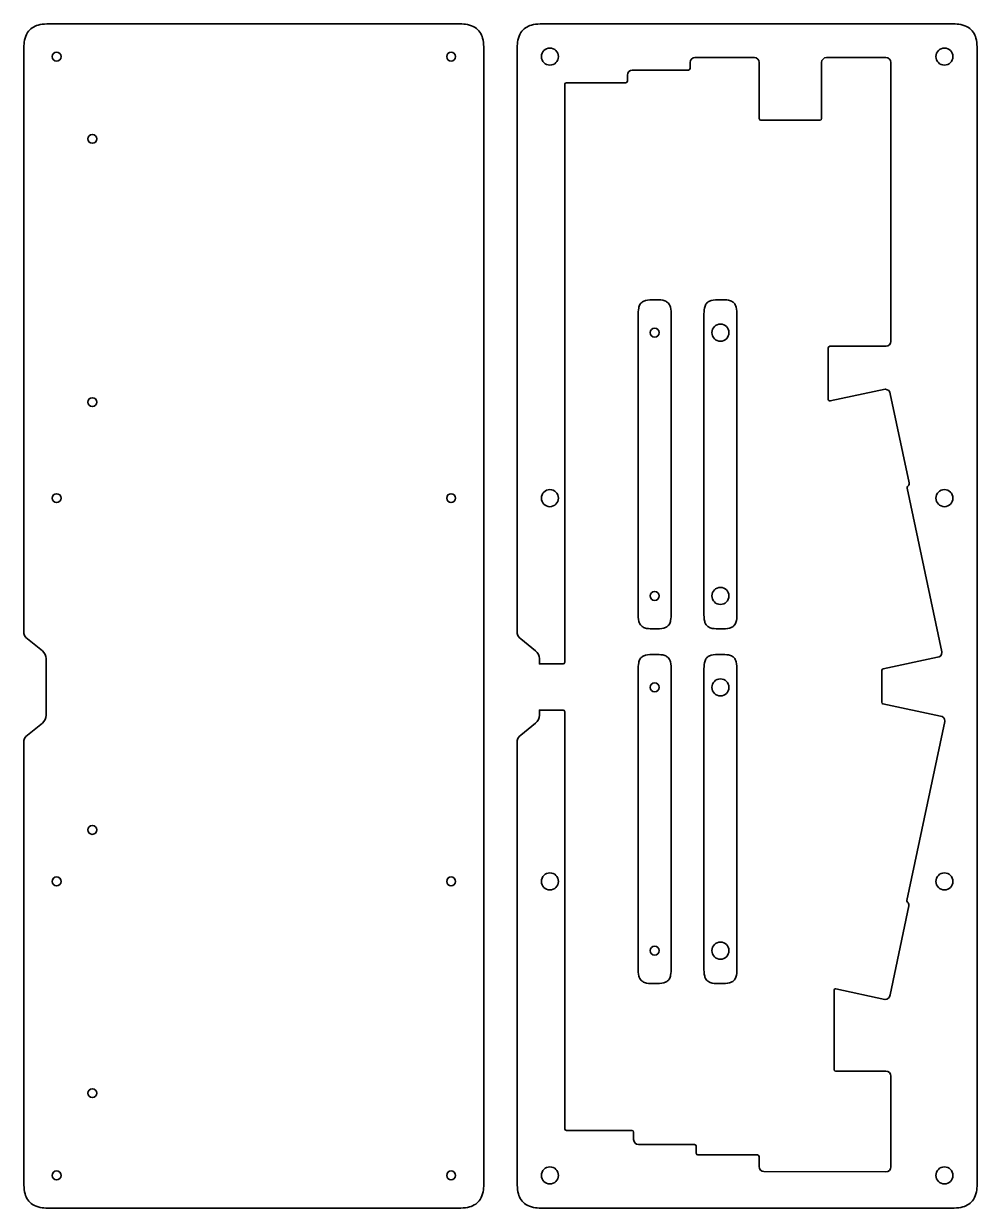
# Model space of a CAD drawing. Header units: millimetres. Extents: x -143 to 594, y -331 to 29.
# Drawn here: x -143 to 146.9, y -331.2 to 28.8 of the extents above; entities that cross this region are included whole.
import ezdxf

# ---------------------------------------------------------------- set-up
doc = ezdxf.new("R2010")
doc.units = ezdxf.units.MM
doc.header["$MEASUREMENT"] = 0
for name, color, linetype, lineweight in [('bottom', 7, 'Continuous', 0), ('feet-bottom', 7, 'Continuous', 0), ('feet-middle', 7, 'Continuous', 0), ('lower-middle', 7, 'Continuous', 0)]:
    doc.layers.add(name, color=color, linetype=linetype, lineweight=lineweight)

# ---------------------------------------------------------------- blocks, each defined once
blk = doc.blocks.new('Block_1')
at = {"layer": 'bottom', "color": 250, "lineweight": 35, "true_color": 0x231815}
for centre in [(-122.16, -6.23), (-122.16, -86.23)]:
    blk.add_circle(centre, 1.35, dxfattribs=at)
blk = doc.blocks.new('Block_2')
at = {"layer": 'bottom', "color": 250, "lineweight": 35, "true_color": 0x231815}
for centre in [(-122.16, -216.23), (-122.16, -296.23)]:
    blk.add_circle(centre, 1.35, dxfattribs=at)
blk = doc.blocks.new('Block_0')
at = {"layer": 'bottom'}
for name in ['Block_1', 'Block_2']:
    blk.add_blockref(name, (0, 0), dxfattribs=at)
blk = doc.blocks.new('Block_4')
at = {"layer": 'bottom', "color": 250, "lineweight": 35, "true_color": 0x231815}
for centre in [(-122.16, -6.23), (-122.16, -86.23)]:
    blk.add_circle(centre, 1.35, dxfattribs=at)
blk = doc.blocks.new('Block_5')
at = {"layer": 'bottom', "color": 250, "lineweight": 35, "true_color": 0x231815}
for centre in [(-122.16, -216.23), (-122.16, -296.23)]:
    blk.add_circle(centre, 1.35, dxfattribs=at)
blk = doc.blocks.new('Block_3')
at = {"layer": 'bottom'}
for name in ['Block_4', 'Block_5']:
    blk.add_blockref(name, (0, 0), dxfattribs=at)
blk = doc.blocks.new('Block_6')
at = {"layer": 'bottom', "color": 250, "lineweight": 35, "true_color": 0x231815}
for centre in [(-133.03, 18.77), (-13.07, 18.77), (-133.03, -115.4), (-13.07, -115.4), (-133.03, -231.88), (-13.07, -231.88), (-133.03, -321.23), (-13.07, -321.23)]:
    blk.add_circle(centre, 1.35, dxfattribs=at)
blk = doc.blocks.new('Block_7')
at = {"layer": 'bottom', "color": 250, "lineweight": 35, "true_color": 0x231815}
for centre in [(-133.03, 18.77), (-13.07, 18.77), (-133.03, -115.4), (-13.07, -115.4), (-133.03, -231.88), (-13.07, -231.88), (-133.03, -321.23), (-13.07, -321.23)]:
    blk.add_circle(centre, 1.35, dxfattribs=at)
blk = doc.blocks.new('Block_8')
at = {"layer": 'lower-middle', "color": 250, "lineweight": 35, "true_color": 0x231815}
for centre in [(16.97, 18.77), (136.93, 18.77), (16.97, -115.4), (136.93, -115.4), (16.97, -231.88), (136.93, -231.88), (16.97, -321.23), (136.93, -321.23)]:
    blk.add_circle(centre, 2.6, dxfattribs=at)
blk = doc.blocks.new('Block_9')
at = {"layer": 'lower-middle', "color": 250, "lineweight": 35, "true_color": 0x231815}
for centre in [(16.97, 18.77), (136.93, 18.77), (16.97, -115.4), (136.93, -115.4), (16.97, -231.88), (136.93, -231.88), (16.97, -321.23), (136.93, -321.23)]:
    blk.add_circle(centre, 2.6, dxfattribs=at)
blk = doc.blocks.new('Block_27')
at = {"layer": 'feet-bottom', "color": 250, "lineweight": 35, "true_color": 0x231815}
for centre in [(48.82, -65.12), (48.82, -145.12)]:
    blk.add_circle(centre, 1.35, dxfattribs=at)
blk = doc.blocks.new('Block_28')
at = {"layer": 'feet-bottom', "color": 250, "lineweight": 35, "true_color": 0x231815}
for centre in [(48.82, -172.92), (48.82, -252.92)]:
    blk.add_circle(centre, 1.35, dxfattribs=at)
blk = doc.blocks.new('Block_26')
at = {"layer": 'feet-bottom'}
for name in ['Block_27', 'Block_28']:
    blk.add_blockref(name, (0, 0), dxfattribs=at)
blk = doc.blocks.new('Block_30')
at = {"layer": 'feet-bottom', "color": 250, "lineweight": 35, "true_color": 0x231815}
for centre in [(48.82, -65.12), (48.82, -145.12)]:
    blk.add_circle(centre, 1.35, dxfattribs=at)
blk = doc.blocks.new('Block_31')
at = {"layer": 'feet-bottom', "color": 250, "lineweight": 35, "true_color": 0x231815}
for centre in [(48.82, -172.92), (48.82, -252.92)]:
    blk.add_circle(centre, 1.35, dxfattribs=at)
blk = doc.blocks.new('Block_29')
at = {"layer": 'feet-bottom'}
for name in ['Block_30', 'Block_31']:
    blk.add_blockref(name, (0, 0), dxfattribs=at)
blk = doc.blocks.new('Block_33')
at = {"layer": 'feet-middle', "color": 250, "lineweight": 35, "true_color": 0x231815}
for centre in [(68.82, -65.12), (68.82, -145.12)]:
    blk.add_circle(centre, 2.6, dxfattribs=at)
blk = doc.blocks.new('Block_32')
at = {"layer": 'feet-middle', "color": 250, "lineweight": 35, "true_color": 0x231815}
for centre in [(68.82, -172.92), (68.82, -252.92)]:
    blk.add_circle(centre, 2.6, dxfattribs=at)
at = {"layer": 'feet-middle'}
blk.add_blockref('Block_33', (0, 0), dxfattribs=at)
blk = doc.blocks.new('Block_35')
at = {"layer": 'feet-middle', "color": 250, "lineweight": 35, "true_color": 0x231815}
for centre in [(68.82, -65.12), (68.82, -145.12)]:
    blk.add_circle(centre, 2.6, dxfattribs=at)
blk = doc.blocks.new('Block_34')
at = {"layer": 'feet-middle', "color": 250, "lineweight": 35, "true_color": 0x231815}
for centre in [(68.82, -172.92), (68.82, -252.92)]:
    blk.add_circle(centre, 2.6, dxfattribs=at)
at = {"layer": 'feet-middle'}
blk.add_blockref('Block_35', (0, 0), dxfattribs=at)

msp = doc.modelspace()

# ---------------------------------------------------------------- linework, layer by layer
at = {"layer": 'bottom', "color": 250, "lineweight": 35, "true_color": 0x231815}
msp.add_open_spline([(-138.59, 28.35), (-139.27, 28.16), (-139.92, 27.89), (-140.5, 27.49), (-141.05, 27.11), (-141.5, 26.63), (-141.86, 26.07), (-142.32, 25.36), (-142.58, 24.56), (-142.75, 23.73), (-143.03, 22.3), (-143.03, 20.65), (-143.03, 18.77), (-143.03, 18.77), (-143.03, -155.87), (-143.03, -155.87), (-143.03, -156.78), (-142.62, -157.64), (-141.91, -158.21), (-141.91, -158.21), (-137.36, -161.85), (-137.36, -161.85), (-136.65, -162.42), (-136.24, -163.28), (-136.24, -164.19), (-136.24, -164.19), (-136.24, -181.41), (-136.24, -181.41), (-136.24, -182.32), (-136.65, -183.18), (-137.36, -183.75), (-137.36, -183.75), (-141.91, -187.39), (-141.91, -187.39), (-142.62, -187.96), (-143.03, -188.82), (-143.03, -189.73), (-143.03, -189.73), (-143.03, -321.23), (-143.03, -321.23), (-143.03, -323.36), (-143.03, -325.22), (-142.61, -326.78), (-142.42, -327.47), (-142.15, -328.11), (-141.75, -328.69), (-141.37, -329.24), (-140.89, -329.7), (-140.33, -330.06), (-139.61, -330.51), (-138.82, -330.78), (-137.99, -330.94), (-136.56, -331.23), (-134.91, -331.23), (-133.03, -331.23), (-133.03, -331.23), (-13.07, -331.23), (-13.07, -331.23), (-10.93, -331.23), (-9.08, -331.23), (-7.51, -330.8), (-6.83, -330.61), (-6.18, -330.34), (-5.6, -329.94), (-5.05, -329.56), (-4.6, -329.08), (-4.24, -328.52), (-3.79, -327.81), (-3.52, -327.01), (-3.35, -326.18), (-3.07, -324.75), (-3.07, -323.1), (-3.07, -321.23), (-3.07, -321.23), (-3.07, 18.77), (-3.07, 18.77), (-3.07, 20.91), (-3.07, 22.77), (-3.49, 24.33), (-3.68, 25.02), (-3.95, 25.66), (-4.36, 26.24), (-4.74, 26.79), (-5.21, 27.25), (-5.78, 27.61), (-6.49, 28.06), (-7.29, 28.33), (-8.11, 28.49), (-9.55, 28.77), (-11.2, 28.77), (-13.07, 28.77), (-13.07, 28.77), (-133.03, 28.77), (-133.03, 28.77), (-135.17, 28.77), (-137.03, 28.77), (-138.59, 28.35)], degree=3, knots=[0, 0, 0, 0, 1, 1, 1, 2, 2, 2, 3, 3, 3, 4, 4, 4, 5, 5, 5, 6, 6, 6, 7, 7, 7, 8, 8, 8, 9, 9, 9, 10, 10, 10, 11, 11, 11, 12, 12, 12, 13, 13, 13, 14, 14, 14, 15, 15, 15, 16, 16, 16, 17, 17, 17, 18, 18, 18, 19, 19, 19, 20, 20, 20, 21, 21, 21, 22, 22, 22, 23, 23, 23, 24, 24, 24, 25, 25, 25, 26, 26, 26, 27, 27, 27, 28, 28, 28, 29, 29, 29, 30, 30, 30, 31, 31, 31, 32, 32, 32, 32], dxfattribs=at)
msp.add_open_spline([(-138.59, 28.35), (-139.27, 28.16), (-139.92, 27.89), (-140.5, 27.49), (-141.05, 27.11), (-141.5, 26.63), (-141.86, 26.07), (-142.32, 25.36), (-142.58, 24.56), (-142.75, 23.73), (-143.03, 22.3), (-143.03, 20.65), (-143.03, 18.77), (-143.03, 18.77), (-143.03, -155.87), (-143.03, -155.87), (-143.03, -156.78), (-142.62, -157.64), (-141.91, -158.21), (-141.91, -158.21), (-137.36, -161.85), (-137.36, -161.85), (-136.65, -162.42), (-136.24, -163.28), (-136.24, -164.19), (-136.24, -164.19), (-136.24, -181.41), (-136.24, -181.41), (-136.24, -182.32), (-136.65, -183.18), (-137.36, -183.75), (-137.36, -183.75), (-141.91, -187.39), (-141.91, -187.39), (-142.62, -187.96), (-143.03, -188.82), (-143.03, -189.73), (-143.03, -189.73), (-143.03, -321.23), (-143.03, -321.23), (-143.03, -323.36), (-143.03, -325.22), (-142.61, -326.78), (-142.42, -327.47), (-142.15, -328.11), (-141.75, -328.69), (-141.37, -329.24), (-140.89, -329.7), (-140.33, -330.06), (-139.61, -330.51), (-138.82, -330.78), (-137.99, -330.94), (-136.56, -331.23), (-134.91, -331.23), (-133.03, -331.23), (-133.03, -331.23), (-13.07, -331.23), (-13.07, -331.23), (-10.93, -331.23), (-9.08, -331.23), (-7.51, -330.8), (-6.83, -330.61), (-6.18, -330.34), (-5.6, -329.94), (-5.05, -329.56), (-4.6, -329.08), (-4.24, -328.52), (-3.79, -327.81), (-3.52, -327.01), (-3.35, -326.18), (-3.07, -324.75), (-3.07, -323.1), (-3.07, -321.23), (-3.07, -321.23), (-3.07, 18.77), (-3.07, 18.77), (-3.07, 20.91), (-3.07, 22.77), (-3.49, 24.33), (-3.68, 25.02), (-3.95, 25.66), (-4.36, 26.24), (-4.74, 26.79), (-5.21, 27.25), (-5.78, 27.61), (-6.49, 28.06), (-7.29, 28.33), (-8.11, 28.49), (-9.55, 28.77), (-11.2, 28.77), (-13.07, 28.77), (-13.07, 28.77), (-133.03, 28.77), (-133.03, 28.77), (-135.17, 28.77), (-137.03, 28.77), (-138.59, 28.35)], degree=3, knots=[0, 0, 0, 0, 1, 1, 1, 2, 2, 2, 3, 3, 3, 4, 4, 4, 5, 5, 5, 6, 6, 6, 7, 7, 7, 8, 8, 8, 9, 9, 9, 10, 10, 10, 11, 11, 11, 12, 12, 12, 13, 13, 13, 14, 14, 14, 15, 15, 15, 16, 16, 16, 17, 17, 17, 18, 18, 18, 19, 19, 19, 20, 20, 20, 21, 21, 21, 22, 22, 22, 23, 23, 23, 24, 24, 24, 25, 25, 25, 26, 26, 26, 27, 27, 27, 28, 28, 28, 29, 29, 29, 30, 30, 30, 31, 31, 31, 32, 32, 32, 32], dxfattribs=at)
at = {"layer": 'feet-bottom', "color": 250, "lineweight": 35, "true_color": 0x231815}
for points in [[(48.82, -155.12), (47.89, -155.12), (47.06, -155.12), (46.35, -154.98), (45.93, -154.9), (45.53, -154.76), (45.18, -154.54), (44.89, -154.36), (44.66, -154.13), (44.47, -153.86), (44.26, -153.57), (44.13, -153.24), (44.04, -152.9), (43.82, -152.12), (43.82, -151.19), (43.82, -150.12), (43.82, -150.12), (43.82, -60.12), (43.82, -60.12), (43.82, -59.19), (43.82, -58.36), (43.97, -57.64), (44.05, -57.23), (44.18, -56.83), (44.41, -56.48), (44.59, -56.19), (44.82, -55.96), (45.09, -55.77), (45.38, -55.56), (45.7, -55.43), (46.04, -55.34), (46.83, -55.12), (47.76, -55.12), (48.82, -55.12), (49.76, -55.12), (50.59, -55.12), (51.3, -55.26), (51.71, -55.35), (52.11, -55.48), (52.47, -55.71), (52.75, -55.89), (52.99, -56.11), (53.18, -56.39), (53.38, -56.68), (53.52, -57), (53.61, -57.34), (53.82, -58.13), (53.82, -59.05), (53.82, -60.12), (53.82, -60.12), (53.82, -150.12), (53.82, -150.12), (53.82, -151.06), (53.82, -151.88), (53.68, -152.6), (53.6, -153.01), (53.46, -153.41), (53.24, -153.77), (53.06, -154.05), (52.83, -154.29), (52.56, -154.48), (52.27, -154.68), (51.94, -154.82), (51.6, -154.91), (50.82, -155.12), (49.89, -155.12), (48.82, -155.12)], [(48.82, -155.12), (47.89, -155.12), (47.06, -155.12), (46.35, -154.98), (45.93, -154.9), (45.53, -154.76), (45.18, -154.54), (44.89, -154.36), (44.66, -154.13), (44.47, -153.86), (44.26, -153.57), (44.13, -153.24), (44.04, -152.9), (43.82, -152.12), (43.82, -151.19), (43.82, -150.12), (43.82, -150.12), (43.82, -60.12), (43.82, -60.12), (43.82, -59.19), (43.82, -58.36), (43.97, -57.64), (44.05, -57.23), (44.18, -56.83), (44.41, -56.48), (44.59, -56.19), (44.82, -55.96), (45.09, -55.77), (45.38, -55.56), (45.7, -55.43), (46.04, -55.34), (46.83, -55.12), (47.76, -55.12), (48.82, -55.12), (49.76, -55.12), (50.59, -55.12), (51.3, -55.26), (51.71, -55.35), (52.11, -55.48), (52.47, -55.71), (52.75, -55.89), (52.99, -56.11), (53.18, -56.39), (53.38, -56.68), (53.52, -57), (53.61, -57.34), (53.82, -58.13), (53.82, -59.05), (53.82, -60.12), (53.82, -60.12), (53.82, -150.12), (53.82, -150.12), (53.82, -151.06), (53.82, -151.88), (53.68, -152.6), (53.6, -153.01), (53.46, -153.41), (53.24, -153.77), (53.06, -154.05), (52.83, -154.29), (52.56, -154.48), (52.27, -154.68), (51.94, -154.82), (51.6, -154.91), (50.82, -155.12), (49.89, -155.12), (48.82, -155.12)], [(48.82, -262.92), (47.89, -262.92), (47.06, -262.92), (46.35, -262.78), (45.93, -262.69), (45.53, -262.56), (45.18, -262.33), (44.89, -262.15), (44.66, -261.93), (44.47, -261.65), (44.26, -261.36), (44.13, -261.04), (44.04, -260.7), (43.82, -259.91), (43.82, -258.99), (43.82, -257.92), (43.82, -257.92), (43.82, -167.92), (43.82, -167.92), (43.82, -166.98), (43.82, -166.16), (43.97, -165.44), (44.05, -165.03), (44.18, -164.63), (44.41, -164.27), (44.59, -163.99), (44.82, -163.75), (45.09, -163.56), (45.38, -163.36), (45.7, -163.22), (46.04, -163.13), (46.83, -162.92), (47.76, -162.92), (48.82, -162.92), (49.76, -162.92), (50.59, -162.92), (51.3, -163.06), (51.71, -163.14), (52.11, -163.28), (52.47, -163.5), (52.75, -163.68), (52.99, -163.91), (53.18, -164.18), (53.38, -164.47), (53.52, -164.8), (53.61, -165.14), (53.82, -165.92), (53.82, -166.85), (53.82, -167.92), (53.82, -167.92), (53.82, -257.92), (53.82, -257.92), (53.82, -258.85), (53.82, -259.68), (53.68, -260.4), (53.6, -260.81), (53.46, -261.21), (53.24, -261.56), (53.06, -261.85), (52.83, -262.08), (52.56, -262.27), (52.27, -262.48), (51.94, -262.61), (51.6, -262.7), (50.82, -262.92), (49.89, -262.92), (48.82, -262.92)], [(48.82, -262.92), (47.89, -262.92), (47.06, -262.92), (46.35, -262.78), (45.93, -262.69), (45.53, -262.56), (45.18, -262.33), (44.89, -262.15), (44.66, -261.93), (44.47, -261.65), (44.26, -261.36), (44.13, -261.04), (44.04, -260.7), (43.82, -259.91), (43.82, -258.99), (43.82, -257.92), (43.82, -257.92), (43.82, -167.92), (43.82, -167.92), (43.82, -166.98), (43.82, -166.16), (43.97, -165.44), (44.05, -165.03), (44.18, -164.63), (44.41, -164.27), (44.59, -163.99), (44.82, -163.75), (45.09, -163.56), (45.38, -163.36), (45.7, -163.22), (46.04, -163.13), (46.83, -162.92), (47.76, -162.92), (48.82, -162.92), (49.76, -162.92), (50.59, -162.92), (51.3, -163.06), (51.71, -163.14), (52.11, -163.28), (52.47, -163.5), (52.75, -163.68), (52.99, -163.91), (53.18, -164.18), (53.38, -164.47), (53.52, -164.8), (53.61, -165.14), (53.82, -165.92), (53.82, -166.85), (53.82, -167.92), (53.82, -167.92), (53.82, -257.92), (53.82, -257.92), (53.82, -258.85), (53.82, -259.68), (53.68, -260.4), (53.6, -260.81), (53.46, -261.21), (53.24, -261.56), (53.06, -261.85), (52.83, -262.08), (52.56, -262.27), (52.27, -262.48), (51.94, -262.61), (51.6, -262.7), (50.82, -262.92), (49.89, -262.92), (48.82, -262.92)]]:
    msp.add_open_spline(points, degree=3, knots=[0, 0, 0, 0, 1, 1, 1, 2, 2, 2, 3, 3, 3, 4, 4, 4, 5, 5, 5, 6, 6, 6, 7, 7, 7, 8, 8, 8, 9, 9, 9, 10, 10, 10, 11, 11, 11, 12, 12, 12, 13, 13, 13, 14, 14, 14, 15, 15, 15, 16, 16, 16, 17, 17, 17, 18, 18, 18, 19, 19, 19, 20, 20, 20, 21, 21, 21, 22, 22, 22, 22], dxfattribs=at)
at = {"layer": 'feet-middle', "color": 250, "lineweight": 35, "true_color": 0x231815}
for points in [[(68.82, -155.12), (67.89, -155.12), (67.06, -155.12), (66.35, -154.98), (65.93, -154.9), (65.53, -154.76), (65.18, -154.54), (64.89, -154.36), (64.66, -154.13), (64.47, -153.86), (64.26, -153.57), (64.13, -153.24), (64.04, -152.9), (63.82, -152.12), (63.82, -151.19), (63.82, -150.12), (63.82, -150.12), (63.82, -60.12), (63.82, -60.12), (63.82, -59.19), (63.82, -58.36), (63.97, -57.64), (64.05, -57.23), (64.18, -56.83), (64.41, -56.48), (64.59, -56.19), (64.82, -55.96), (65.09, -55.77), (65.38, -55.56), (65.7, -55.43), (66.04, -55.34), (66.83, -55.12), (67.76, -55.12), (68.82, -55.12), (69.76, -55.12), (70.59, -55.12), (71.3, -55.26), (71.71, -55.35), (72.11, -55.48), (72.47, -55.71), (72.75, -55.89), (72.99, -56.11), (73.18, -56.39), (73.38, -56.68), (73.52, -57), (73.61, -57.34), (73.82, -58.13), (73.82, -59.05), (73.82, -60.12), (73.82, -60.12), (73.82, -150.12), (73.82, -150.12), (73.82, -151.06), (73.82, -151.88), (73.68, -152.6), (73.6, -153.01), (73.46, -153.41), (73.24, -153.77), (73.06, -154.05), (72.83, -154.29), (72.56, -154.48), (72.27, -154.68), (71.94, -154.82), (71.6, -154.91), (70.82, -155.12), (69.89, -155.12), (68.82, -155.12)], [(68.82, -155.12), (67.89, -155.12), (67.06, -155.12), (66.35, -154.98), (65.93, -154.9), (65.53, -154.76), (65.18, -154.54), (64.89, -154.36), (64.66, -154.13), (64.47, -153.86), (64.26, -153.57), (64.13, -153.24), (64.04, -152.9), (63.82, -152.12), (63.82, -151.19), (63.82, -150.12), (63.82, -150.12), (63.82, -60.12), (63.82, -60.12), (63.82, -59.19), (63.82, -58.36), (63.97, -57.64), (64.05, -57.23), (64.18, -56.83), (64.41, -56.48), (64.59, -56.19), (64.82, -55.96), (65.09, -55.77), (65.38, -55.56), (65.7, -55.43), (66.04, -55.34), (66.83, -55.12), (67.76, -55.12), (68.82, -55.12), (69.76, -55.12), (70.59, -55.12), (71.3, -55.26), (71.71, -55.35), (72.11, -55.48), (72.47, -55.71), (72.75, -55.89), (72.99, -56.11), (73.18, -56.39), (73.38, -56.68), (73.52, -57), (73.61, -57.34), (73.82, -58.13), (73.82, -59.05), (73.82, -60.12), (73.82, -60.12), (73.82, -150.12), (73.82, -150.12), (73.82, -151.06), (73.82, -151.88), (73.68, -152.6), (73.6, -153.01), (73.46, -153.41), (73.24, -153.77), (73.06, -154.05), (72.83, -154.29), (72.56, -154.48), (72.27, -154.68), (71.94, -154.82), (71.6, -154.91), (70.82, -155.12), (69.89, -155.12), (68.82, -155.12)], [(68.82, -262.92), (67.89, -262.92), (67.06, -262.92), (66.35, -262.78), (65.93, -262.69), (65.53, -262.56), (65.18, -262.33), (64.89, -262.15), (64.66, -261.93), (64.47, -261.65), (64.26, -261.36), (64.13, -261.04), (64.04, -260.7), (63.82, -259.91), (63.82, -258.99), (63.82, -257.92), (63.82, -257.92), (63.82, -167.92), (63.82, -167.92), (63.82, -166.98), (63.82, -166.16), (63.97, -165.44), (64.05, -165.03), (64.18, -164.63), (64.41, -164.27), (64.59, -163.99), (64.82, -163.75), (65.09, -163.56), (65.38, -163.36), (65.7, -163.22), (66.04, -163.13), (66.83, -162.92), (67.76, -162.92), (68.82, -162.92), (69.76, -162.92), (70.59, -162.92), (71.3, -163.06), (71.71, -163.14), (72.11, -163.28), (72.47, -163.5), (72.75, -163.68), (72.99, -163.91), (73.18, -164.18), (73.38, -164.47), (73.52, -164.8), (73.61, -165.14), (73.82, -165.92), (73.82, -166.85), (73.82, -167.92), (73.82, -167.92), (73.82, -257.92), (73.82, -257.92), (73.82, -258.85), (73.82, -259.68), (73.68, -260.4), (73.6, -260.81), (73.46, -261.21), (73.24, -261.56), (73.06, -261.85), (72.83, -262.08), (72.56, -262.27), (72.27, -262.48), (71.94, -262.61), (71.6, -262.7), (70.82, -262.92), (69.89, -262.92), (68.82, -262.92)], [(68.82, -262.92), (67.89, -262.92), (67.06, -262.92), (66.35, -262.78), (65.93, -262.69), (65.53, -262.56), (65.18, -262.33), (64.89, -262.15), (64.66, -261.93), (64.47, -261.65), (64.26, -261.36), (64.13, -261.04), (64.04, -260.7), (63.82, -259.91), (63.82, -258.99), (63.82, -257.92), (63.82, -257.92), (63.82, -167.92), (63.82, -167.92), (63.82, -166.98), (63.82, -166.16), (63.97, -165.44), (64.05, -165.03), (64.18, -164.63), (64.41, -164.27), (64.59, -163.99), (64.82, -163.75), (65.09, -163.56), (65.38, -163.36), (65.7, -163.22), (66.04, -163.13), (66.83, -162.92), (67.76, -162.92), (68.82, -162.92), (69.76, -162.92), (70.59, -162.92), (71.3, -163.06), (71.71, -163.14), (72.11, -163.28), (72.47, -163.5), (72.75, -163.68), (72.99, -163.91), (73.18, -164.18), (73.38, -164.47), (73.52, -164.8), (73.61, -165.14), (73.82, -165.92), (73.82, -166.85), (73.82, -167.92), (73.82, -167.92), (73.82, -257.92), (73.82, -257.92), (73.82, -258.85), (73.82, -259.68), (73.68, -260.4), (73.6, -260.81), (73.46, -261.21), (73.24, -261.56), (73.06, -261.85), (72.83, -262.08), (72.56, -262.27), (72.27, -262.48), (71.94, -262.61), (71.6, -262.7), (70.82, -262.92), (69.89, -262.92), (68.82, -262.92)]]:
    msp.add_open_spline(points, degree=3, knots=[0, 0, 0, 0, 1, 1, 1, 2, 2, 2, 3, 3, 3, 4, 4, 4, 5, 5, 5, 6, 6, 6, 7, 7, 7, 8, 8, 8, 9, 9, 9, 10, 10, 10, 11, 11, 11, 12, 12, 12, 13, 13, 13, 14, 14, 14, 15, 15, 15, 16, 16, 16, 17, 17, 17, 18, 18, 18, 19, 19, 19, 20, 20, 20, 21, 21, 21, 22, 22, 22, 22], dxfattribs=at)
at = {"layer": 'lower-middle', "color": 250, "lineweight": 35, "true_color": 0x231815}
msp.add_open_spline([(11.41, 28.35), (10.73, 28.16), (10.08, 27.89), (9.5, 27.49), (8.95, 27.11), (8.5, 26.63), (8.14, 26.07), (7.68, 25.36), (7.42, 24.56), (7.25, 23.73), (6.97, 22.3), (6.97, 20.65), (6.97, 18.77), (6.97, 18.77), (6.97, -155.87), (6.97, -155.87), (6.97, -156.78), (7.38, -157.64), (8.09, -158.21), (8.09, -158.21), (12.64, -161.85), (12.64, -161.85), (13.35, -162.42), (13.76, -163.28), (13.76, -164.19), (13.76, -164.19), (13.76, -165.81), (13.76, -165.81), (13.79, -165.8), (13.82, -165.8), (13.86, -165.8), (13.86, -165.8), (20.98, -165.8), (20.98, -165.8), (21.25, -165.8), (21.48, -165.58), (21.48, -165.3), (21.48, -165.3), (21.48, 10.35), (21.48, 10.35), (21.48, 10.63), (21.7, 10.85), (21.98, 10.85), (21.98, 10.85), (40.03, 10.85), (40.03, 10.85), (40.3, 10.85), (40.53, 11.08), (40.53, 11.35), (40.53, 11.35), (40.53, 13.16), (40.53, 13.16), (40.53, 13.99), (41.2, 14.66), (42.03, 14.66), (42.03, 14.66), (59.08, 14.67), (59.08, 14.67), (59.35, 14.67), (59.58, 14.9), (59.58, 15.17), (59.58, 15.17), (59.58, 16.98), (59.58, 16.98), (59.58, 17.81), (60.25, 18.48), (61.08, 18.48), (61.08, 18.48), (79.13, 18.47), (79.13, 18.47), (79.95, 18.47), (80.63, 17.8), (80.63, 16.97), (80.63, 16.97), (80.62, -0.08), (80.62, -0.08), (80.62, -0.35), (80.84, -0.58), (81.12, -0.58), (81.12, -0.58), (99.08, -0.58), (99.08, -0.58), (99.35, -0.58), (99.58, -0.35), (99.58, -0.08), (99.58, -0.08), (99.58, 16.97), (99.58, 16.97), (99.58, 17.8), (100.25, 18.47), (101.08, 18.47), (101.08, 18.47), (119.15, 18.48), (119.15, 18.48), (119.97, 18.48), (120.65, 17.81), (120.65, 16.98), (120.65, 16.98), (120.64, -67.76), (120.64, -67.76), (120.64, -68.58), (119.96, -69.26), (119.14, -69.26), (119.14, -69.26), (102.09, -69.26), (102.09, -69.26), (101.81, -69.26), (101.59, -69.48), (101.59, -69.76), (101.59, -69.76), (101.59, -85.39), (101.59, -85.39), (101.59, -85.71), (101.88, -85.95), (102.19, -85.88), (102.19, -85.88), (118.87, -82.34), (118.87, -82.34), (118.87, -82.34), (118.98, -82.34), (118.98, -82.34), (119.76, -82.34), (120.4, -82.94), (120.47, -83.7), (120.47, -83.7), (126.22, -110.72), (126.22, -110.72), (126.22, -110.72), (126.22, -110.82), (126.22, -110.82), (126.22, -111.25), (126.04, -111.64), (125.75, -111.91), (125.62, -112.04), (125.56, -112.21), (125.6, -112.39), (125.6, -112.39), (136.19, -162.16), (136.19, -162.16), (136.19, -162.16), (136.19, -162.27), (136.19, -162.27), (136.19, -163.05), (135.58, -163.69), (134.82, -163.76), (134.82, -163.76), (118.26, -167.27), (118.26, -167.27), (118.03, -167.32), (117.87, -167.53), (117.87, -167.76), (117.87, -167.76), (117.86, -177.45), (117.86, -177.45), (117.86, -177.69), (118.02, -177.89), (118.25, -177.94), (118.25, -177.94), (135.73, -181.65), (135.73, -181.65), (136.49, -181.72), (137.1, -182.36), (137.1, -183.15), (137.1, -183.15), (137.1, -183.25), (137.1, -183.25), (137.1, -183.25), (125.52, -237.67), (125.52, -237.67), (125.48, -237.84), (125.55, -238.02), (125.68, -238.14), (125.97, -238.42), (126.15, -238.81), (126.15, -239.24), (126.15, -239.24), (126.15, -239.35), (126.15, -239.35), (126.15, -239.35), (120.39, -266.38), (120.39, -266.38), (120.32, -267.15), (119.68, -267.75), (118.9, -267.75), (118.9, -267.75), (118.79, -267.75), (118.79, -267.75), (118.79, -267.75), (103.96, -264.57), (103.96, -264.57), (103.65, -264.51), (103.36, -264.74), (103.36, -265.06), (103.36, -265.06), (103.36, -289.07), (103.36, -289.07), (103.36, -289.34), (103.58, -289.57), (103.86, -289.57), (103.86, -289.57), (119.13, -289.56), (119.13, -289.56), (119.95, -289.56), (120.63, -290.23), (120.63, -291.06), (120.63, -291.06), (120.64, -318.64), (120.64, -318.64), (120.64, -319.46), (119.96, -320.14), (119.14, -320.14), (119.14, -320.14), (82.04, -320.07), (82.04, -320.07), (81.22, -320.07), (80.55, -319.39), (80.55, -318.57), (80.55, -318.57), (80.55, -315.5), (80.55, -315.5), (80.55, -315.22), (80.33, -315), (80.05, -315), (80.05, -315), (61.98, -315), (61.98, -315), (61.7, -315), (61.48, -314.77), (61.48, -314.5), (61.48, -314.5), (61.48, -312.35), (61.48, -312.35), (61.48, -312.07), (61.25, -311.85), (60.98, -311.85), (60.98, -311.85), (43.93, -311.86), (43.93, -311.86), (43.1, -311.86), (42.43, -311.18), (42.43, -310.36), (42.43, -310.36), (42.43, -308.07), (42.43, -308.07), (42.43, -307.79), (42.2, -307.57), (41.93, -307.57), (41.93, -307.57), (21.98, -307.57), (21.98, -307.57), (21.7, -307.57), (21.48, -307.34), (21.48, -307.07), (21.48, -307.07), (21.48, -180.3), (21.48, -180.3), (21.48, -180.02), (21.25, -179.8), (20.98, -179.8), (20.98, -179.8), (13.86, -179.8), (13.86, -179.8), (13.82, -179.8), (13.79, -179.8), (13.76, -179.79), (13.76, -179.79), (13.76, -181.41), (13.76, -181.41), (13.76, -182.32), (13.35, -183.18), (12.64, -183.75), (12.64, -183.75), (8.09, -187.39), (8.09, -187.39), (7.38, -187.96), (6.97, -188.82), (6.97, -189.73), (6.97, -189.73), (6.97, -321.23), (6.97, -321.23), (6.97, -323.36), (6.97, -325.22), (7.39, -326.78), (7.58, -327.47), (7.85, -328.11), (8.25, -328.69), (8.63, -329.24), (9.11, -329.7), (9.67, -330.06), (10.39, -330.51), (11.18, -330.78), (12.01, -330.94), (13.44, -331.23), (15.09, -331.23), (16.97, -331.23), (16.97, -331.23), (136.93, -331.23), (136.93, -331.23), (139.07, -331.23), (140.92, -331.23), (142.49, -330.8), (143.17, -330.61), (143.82, -330.34), (144.4, -329.94), (144.95, -329.56), (145.4, -329.08), (145.76, -328.52), (146.21, -327.81), (146.48, -327.01), (146.65, -326.18), (146.93, -324.75), (146.93, -323.1), (146.93, -321.23), (146.93, -321.23), (146.93, 18.77), (146.93, 18.77), (146.93, 20.91), (146.93, 22.77), (146.51, 24.33), (146.32, 25.02), (146.05, 25.66), (145.64, 26.24), (145.26, 26.79), (144.79, 27.25), (144.22, 27.61), (143.51, 28.06), (142.71, 28.33), (141.89, 28.49), (140.45, 28.77), (138.8, 28.77), (136.93, 28.77), (136.93, 28.77), (16.97, 28.77), (16.97, 28.77), (14.83, 28.77), (12.97, 28.77), (11.41, 28.35)], degree=3, knots=[0, 0, 0, 0, 1, 1, 1, 2, 2, 2, 3, 3, 3, 4, 4, 4, 5, 5, 5, 6, 6, 6, 7, 7, 7, 8, 8, 8, 9, 9, 9, 10, 10, 10, 11, 11, 11, 12, 12, 12, 13, 13, 13, 14, 14, 14, 15, 15, 15, 16, 16, 16, 17, 17, 17, 18, 18, 18, 19, 19, 19, 20, 20, 20, 21, 21, 21, 22, 22, 22, 23, 23, 23, 24, 24, 24, 25, 25, 25, 26, 26, 26, 27, 27, 27, 28, 28, 28, 29, 29, 29, 30, 30, 30, 31, 31, 31, 32, 32, 32, 33, 33, 33, 34, 34, 34, 35, 35, 35, 36, 36, 36, 37, 37, 37, 38, 38, 38, 39, 39, 39, 40, 40, 40, 41, 41, 41, 42, 42, 42, 43, 43, 43, 44, 44, 44, 45, 45, 45, 46, 46, 46, 47, 47, 47, 48, 48, 48, 49, 49, 49, 50, 50, 50, 51, 51, 51, 52, 52, 52, 53, 53, 53, 54, 54, 54, 55, 55, 55, 56, 56, 56, 57, 57, 57, 58, 58, 58, 59, 59, 59, 60, 60, 60, 61, 61, 61, 62, 62, 62, 63, 63, 63, 64, 64, 64, 65, 65, 65, 66, 66, 66, 67, 67, 67, 68, 68, 68, 69, 69, 69, 70, 70, 70, 71, 71, 71, 72, 72, 72, 73, 73, 73, 74, 74, 74, 75, 75, 75, 76, 76, 76, 77, 77, 77, 78, 78, 78, 79, 79, 79, 80, 80, 80, 81, 81, 81, 82, 82, 82, 83, 83, 83, 84, 84, 84, 85, 85, 85, 86, 86, 86, 87, 87, 87, 88, 88, 88, 89, 89, 89, 90, 90, 90, 91, 91, 91, 92, 92, 92, 93, 93, 93, 94, 94, 94, 95, 95, 95, 96, 96, 96, 97, 97, 97, 98, 98, 98, 99, 99, 99, 100, 100, 100, 101, 101, 101, 102, 102, 102, 103, 103, 103, 104, 104, 104, 105, 105, 105, 106, 106, 106, 107, 107, 107, 108, 108, 108, 109, 109, 109, 110, 110, 110, 111, 111, 111, 112, 112, 112, 112], dxfattribs=at)
msp.add_open_spline([(11.41, 28.35), (10.73, 28.16), (10.08, 27.89), (9.5, 27.49), (8.95, 27.11), (8.5, 26.63), (8.14, 26.07), (7.68, 25.36), (7.42, 24.56), (7.25, 23.73), (6.97, 22.3), (6.97, 20.65), (6.97, 18.77), (6.97, 18.77), (6.97, -155.87), (6.97, -155.87), (6.97, -156.78), (7.38, -157.64), (8.09, -158.21), (8.09, -158.21), (12.64, -161.85), (12.64, -161.85), (13.35, -162.42), (13.76, -163.28), (13.76, -164.19), (13.76, -164.19), (13.76, -165.81), (13.76, -165.81), (13.79, -165.8), (13.82, -165.8), (13.86, -165.8), (13.86, -165.8), (20.98, -165.8), (20.98, -165.8), (21.25, -165.8), (21.48, -165.58), (21.48, -165.3), (21.48, -165.3), (21.48, 10.35), (21.48, 10.35), (21.48, 10.63), (21.7, 10.85), (21.98, 10.85), (21.98, 10.85), (40.03, 10.85), (40.03, 10.85), (40.3, 10.85), (40.53, 11.08), (40.53, 11.35), (40.53, 11.35), (40.53, 13.16), (40.53, 13.16), (40.53, 13.99), (41.2, 14.66), (42.03, 14.66), (42.03, 14.66), (59.08, 14.67), (59.08, 14.67), (59.35, 14.67), (59.58, 14.9), (59.58, 15.17), (59.58, 15.17), (59.58, 16.98), (59.58, 16.98), (59.58, 17.81), (60.25, 18.48), (61.08, 18.48), (61.08, 18.48), (79.13, 18.47), (79.13, 18.47), (79.95, 18.47), (80.63, 17.8), (80.63, 16.97), (80.63, 16.97), (80.62, -0.08), (80.62, -0.08), (80.62, -0.35), (80.84, -0.58), (81.12, -0.58), (81.12, -0.58), (99.08, -0.58), (99.08, -0.58), (99.35, -0.58), (99.58, -0.35), (99.58, -0.08), (99.58, -0.08), (99.58, 16.97), (99.58, 16.97), (99.58, 17.8), (100.25, 18.47), (101.08, 18.47), (101.08, 18.47), (119.15, 18.48), (119.15, 18.48), (119.97, 18.48), (120.65, 17.81), (120.65, 16.98), (120.65, 16.98), (120.64, -67.76), (120.64, -67.76), (120.64, -68.58), (119.96, -69.26), (119.14, -69.26), (119.14, -69.26), (102.09, -69.26), (102.09, -69.26), (101.81, -69.26), (101.59, -69.48), (101.59, -69.76), (101.59, -69.76), (101.59, -85.39), (101.59, -85.39), (101.59, -85.71), (101.88, -85.95), (102.19, -85.88), (102.19, -85.88), (118.87, -82.34), (118.87, -82.34), (118.87, -82.34), (118.98, -82.34), (118.98, -82.34), (119.76, -82.34), (120.4, -82.94), (120.47, -83.7), (120.47, -83.7), (126.22, -110.72), (126.22, -110.72), (126.22, -110.72), (126.22, -110.82), (126.22, -110.82), (126.22, -111.25), (126.04, -111.64), (125.75, -111.91), (125.62, -112.04), (125.56, -112.21), (125.6, -112.39), (125.6, -112.39), (136.19, -162.16), (136.19, -162.16), (136.19, -162.16), (136.19, -162.27), (136.19, -162.27), (136.19, -163.05), (135.58, -163.69), (134.82, -163.76), (134.82, -163.76), (118.26, -167.27), (118.26, -167.27), (118.03, -167.32), (117.87, -167.53), (117.87, -167.76), (117.87, -167.76), (117.86, -177.45), (117.86, -177.45), (117.86, -177.69), (118.02, -177.89), (118.25, -177.94), (118.25, -177.94), (135.73, -181.65), (135.73, -181.65), (136.49, -181.72), (137.1, -182.36), (137.1, -183.15), (137.1, -183.15), (137.1, -183.25), (137.1, -183.25), (137.1, -183.25), (125.52, -237.67), (125.52, -237.67), (125.48, -237.84), (125.55, -238.02), (125.68, -238.14), (125.97, -238.42), (126.15, -238.81), (126.15, -239.24), (126.15, -239.24), (126.15, -239.35), (126.15, -239.35), (126.15, -239.35), (120.39, -266.38), (120.39, -266.38), (120.32, -267.15), (119.68, -267.75), (118.9, -267.75), (118.9, -267.75), (118.79, -267.75), (118.79, -267.75), (118.79, -267.75), (103.96, -264.57), (103.96, -264.57), (103.65, -264.51), (103.36, -264.74), (103.36, -265.06), (103.36, -265.06), (103.36, -289.07), (103.36, -289.07), (103.36, -289.34), (103.58, -289.57), (103.86, -289.57), (103.86, -289.57), (119.13, -289.56), (119.13, -289.56), (119.95, -289.56), (120.63, -290.23), (120.63, -291.06), (120.63, -291.06), (120.64, -318.64), (120.64, -318.64), (120.64, -319.46), (119.96, -320.14), (119.14, -320.14), (119.14, -320.14), (82.04, -320.07), (82.04, -320.07), (81.22, -320.07), (80.55, -319.39), (80.55, -318.57), (80.55, -318.57), (80.55, -315.5), (80.55, -315.5), (80.55, -315.22), (80.33, -315), (80.05, -315), (80.05, -315), (61.98, -315), (61.98, -315), (61.7, -315), (61.48, -314.77), (61.48, -314.5), (61.48, -314.5), (61.48, -312.35), (61.48, -312.35), (61.48, -312.07), (61.25, -311.85), (60.98, -311.85), (60.98, -311.85), (43.93, -311.86), (43.93, -311.86), (43.1, -311.86), (42.43, -311.18), (42.43, -310.36), (42.43, -310.36), (42.43, -308.07), (42.43, -308.07), (42.43, -307.79), (42.2, -307.57), (41.93, -307.57), (41.93, -307.57), (21.98, -307.57), (21.98, -307.57), (21.7, -307.57), (21.48, -307.34), (21.48, -307.07), (21.48, -307.07), (21.48, -180.3), (21.48, -180.3), (21.48, -180.02), (21.25, -179.8), (20.98, -179.8), (20.98, -179.8), (13.86, -179.8), (13.86, -179.8), (13.82, -179.8), (13.79, -179.8), (13.76, -179.79), (13.76, -179.79), (13.76, -181.41), (13.76, -181.41), (13.76, -182.32), (13.35, -183.18), (12.64, -183.75), (12.64, -183.75), (8.09, -187.39), (8.09, -187.39), (7.38, -187.96), (6.97, -188.82), (6.97, -189.73), (6.97, -189.73), (6.97, -321.23), (6.97, -321.23), (6.97, -323.36), (6.97, -325.22), (7.39, -326.78), (7.58, -327.47), (7.85, -328.11), (8.25, -328.69), (8.63, -329.24), (9.11, -329.7), (9.67, -330.06), (10.39, -330.51), (11.18, -330.78), (12.01, -330.94), (13.44, -331.23), (15.09, -331.23), (16.97, -331.23), (16.97, -331.23), (136.93, -331.23), (136.93, -331.23), (139.07, -331.23), (140.92, -331.23), (142.49, -330.8), (143.17, -330.61), (143.82, -330.34), (144.4, -329.94), (144.95, -329.56), (145.4, -329.08), (145.76, -328.52), (146.21, -327.81), (146.48, -327.01), (146.65, -326.18), (146.93, -324.75), (146.93, -323.1), (146.93, -321.23), (146.93, -321.23), (146.93, 18.77), (146.93, 18.77), (146.93, 20.91), (146.93, 22.77), (146.51, 24.33), (146.32, 25.02), (146.05, 25.66), (145.64, 26.24), (145.26, 26.79), (144.79, 27.25), (144.22, 27.61), (143.51, 28.06), (142.71, 28.33), (141.89, 28.49), (140.45, 28.77), (138.8, 28.77), (136.93, 28.77), (136.93, 28.77), (16.97, 28.77), (16.97, 28.77), (14.83, 28.77), (12.97, 28.77), (11.41, 28.35)], degree=3, knots=[0, 0, 0, 0, 1, 1, 1, 2, 2, 2, 3, 3, 3, 4, 4, 4, 5, 5, 5, 6, 6, 6, 7, 7, 7, 8, 8, 8, 9, 9, 9, 10, 10, 10, 11, 11, 11, 12, 12, 12, 13, 13, 13, 14, 14, 14, 15, 15, 15, 16, 16, 16, 17, 17, 17, 18, 18, 18, 19, 19, 19, 20, 20, 20, 21, 21, 21, 22, 22, 22, 23, 23, 23, 24, 24, 24, 25, 25, 25, 26, 26, 26, 27, 27, 27, 28, 28, 28, 29, 29, 29, 30, 30, 30, 31, 31, 31, 32, 32, 32, 33, 33, 33, 34, 34, 34, 35, 35, 35, 36, 36, 36, 37, 37, 37, 38, 38, 38, 39, 39, 39, 40, 40, 40, 41, 41, 41, 42, 42, 42, 43, 43, 43, 44, 44, 44, 45, 45, 45, 46, 46, 46, 47, 47, 47, 48, 48, 48, 49, 49, 49, 50, 50, 50, 51, 51, 51, 52, 52, 52, 53, 53, 53, 54, 54, 54, 55, 55, 55, 56, 56, 56, 57, 57, 57, 58, 58, 58, 59, 59, 59, 60, 60, 60, 61, 61, 61, 62, 62, 62, 63, 63, 63, 64, 64, 64, 65, 65, 65, 66, 66, 66, 67, 67, 67, 68, 68, 68, 69, 69, 69, 70, 70, 70, 71, 71, 71, 72, 72, 72, 73, 73, 73, 74, 74, 74, 75, 75, 75, 76, 76, 76, 77, 77, 77, 78, 78, 78, 79, 79, 79, 80, 80, 80, 81, 81, 81, 82, 82, 82, 83, 83, 83, 84, 84, 84, 85, 85, 85, 86, 86, 86, 87, 87, 87, 88, 88, 88, 89, 89, 89, 90, 90, 90, 91, 91, 91, 92, 92, 92, 93, 93, 93, 94, 94, 94, 95, 95, 95, 96, 96, 96, 97, 97, 97, 98, 98, 98, 99, 99, 99, 100, 100, 100, 101, 101, 101, 102, 102, 102, 103, 103, 103, 104, 104, 104, 105, 105, 105, 106, 106, 106, 107, 107, 107, 108, 108, 108, 109, 109, 109, 110, 110, 110, 111, 111, 111, 112, 112, 112, 112], dxfattribs=at)

# ---------------------------------------------------------------- block references
at = {"layer": 'bottom'}
for name in ['Block_6', 'Block_7', 'Block_0', 'Block_3']:
    msp.add_blockref(name, (0, 0), dxfattribs=at)
at = {"layer": 'feet-bottom'}
for name in ['Block_26', 'Block_29']:
    msp.add_blockref(name, (0, 0), dxfattribs=at)
at = {"layer": 'feet-middle'}
for name in ['Block_32', 'Block_34']:
    msp.add_blockref(name, (0, 0), dxfattribs=at)
at = {"layer": 'lower-middle'}
for name in ['Block_8', 'Block_9']:
    msp.add_blockref(name, (0, 0), dxfattribs=at)

doc.saveas('drawing.dxf')
